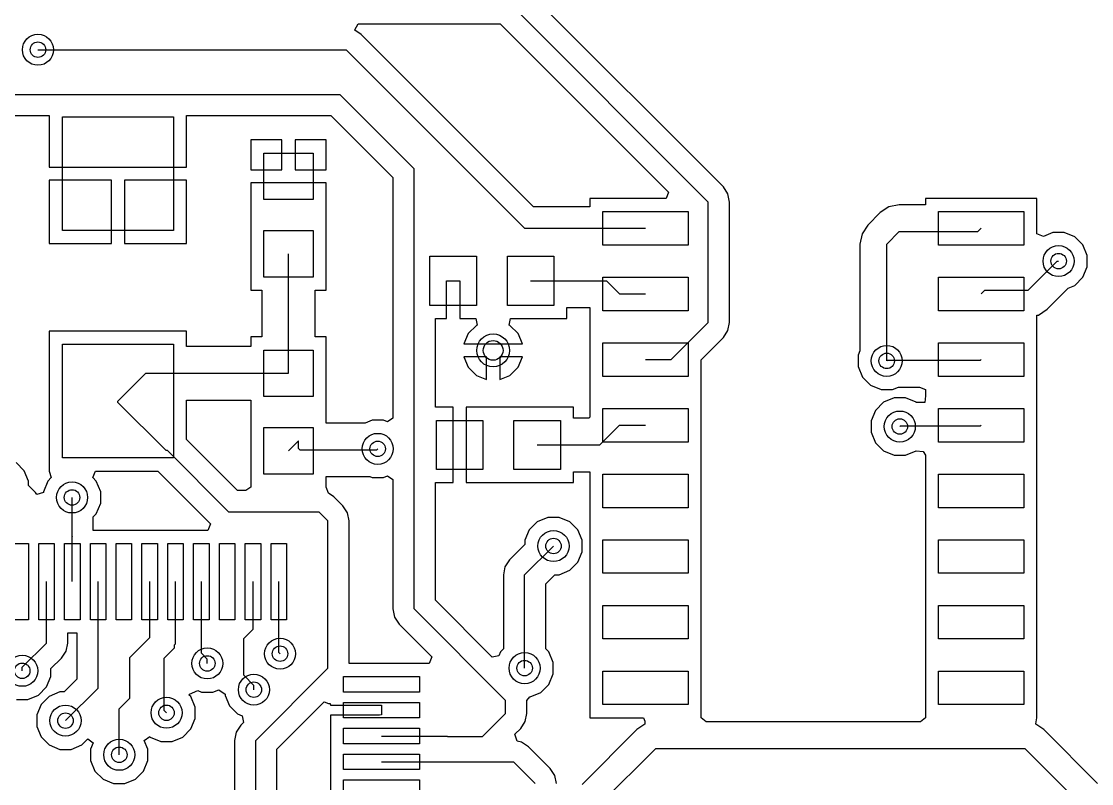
# Model space of a CAD drawing. Header units: inches. Extents: x 58 to 161, y 42 to 107.
# Drawn here: x 111.29 to 132.01, y 80.7 to 95.44 of the extents above; entities that cross this region are included whole.
import ezdxf

# ---------------------------------------------------------------- set-up
doc = ezdxf.new("R2010")
doc.units = ezdxf.units.IN
doc.layers.add('Top Layer', color=1, linetype='Continuous')
doc.layers.add('Via Holes', color=16, linetype='Continuous')

# ---------------------------------------------------------------- blocks, each defined once
blk = doc.blocks.new('RESC1608X55N_5')
at = {"layer": 'Top Layer'}
for p, q in [((-1.2, -0.475), (-1.2, 0.475)), ((-1.2, 0.475), (-0.3, 0.475)), ((-0.3, 0.475), (-0.3, -0.475)), ((0.3, -0.475), (0.3, 0.475)), ((0.3, 0.475), (1.2, 0.475)), ((1.2, 0.475), (1.2, -0.475)), ((-0.3, -0.475), (-1.2, -0.475)), ((1.2, -0.475), (0.3, -0.475))]:
    blk.add_line(p, q, dxfattribs=at)
blk = doc.blocks.new('RESC1608X55N_7')
at = {"layer": 'Top Layer'}
for p, q in [((-1.2, -0.475), (-1.2, 0.475)), ((-1.2, 0.475), (-0.3, 0.475)), ((-0.3, 0.475), (-0.3, -0.475)), ((0.3, -0.475), (0.3, 0.475)), ((0.3, 0.475), (1.2, 0.475)), ((1.2, 0.475), (1.2, -0.475)), ((-0.3, -0.475), (-1.2, -0.475)), ((1.2, -0.475), (0.3, -0.475))]:
    blk.add_line(p, q, dxfattribs=at)
blk = doc.blocks.new('RESC1608X55N_15')
at = {"layer": 'Top Layer'}
for p, q in [((-1.2, -0.475), (-1.2, 0.475)), ((-1.2, 0.475), (-0.3, 0.475)), ((-0.3, 0.475), (-0.3, -0.475)), ((0.3, -0.475), (0.3, 0.475)), ((0.3, 0.475), (1.2, 0.475)), ((1.2, 0.475), (1.2, -0.475)), ((-0.3, -0.475), (-1.2, -0.475)), ((1.2, -0.475), (0.3, -0.475))]:
    blk.add_line(p, q, dxfattribs=at)
blk = doc.blocks.new('RESC1608X55N_17')
at = {"layer": 'Top Layer'}
for p, q in [((-1.2, -0.475), (-1.2, 0.475)), ((-1.2, 0.475), (-0.3, 0.475)), ((-0.3, 0.475), (-0.3, -0.475)), ((0.3, -0.475), (0.3, 0.475)), ((0.3, 0.475), (1.2, 0.475)), ((1.2, 0.475), (1.2, -0.475)), ((-0.3, -0.475), (-1.2, -0.475)), ((1.2, -0.475), (0.3, -0.475))]:
    blk.add_line(p, q, dxfattribs=at)
blk = doc.blocks.new('DIOM5436X244N_51')
at = {"layer": 'Top Layer'}
for p, q in [((-3.3, 1.075), (-1.1, 1.075)), ((-3.3, -1.075), (-3.3, 1.075)), ((-1.1, 1.075), (-1.1, -1.075)), ((1.1, 1.075), (3.3, 1.075)), ((1.1, -1.075), (1.1, 1.075)), ((3.3, 1.075), (3.3, -1.075)), ((-1.1, -1.075), (-3.3, -1.075)), ((3.3, -1.075), (1.1, -1.075))]:
    blk.add_line(p, q, dxfattribs=at)
blk = doc.blocks.new('SOIC127P700X220_16N_96')
at = {"layer": 'Top Layer'}
for p, q in [((-4.075, 4.77), (-2.425, 4.77)), ((-4.075, 4.12), (-4.075, 4.77)), ((-2.425, 4.77), (-2.425, 4.12)), ((2.425, 4.77), (4.075, 4.77)), ((2.425, 4.12), (2.425, 4.77)), ((4.075, 4.77), (4.075, 4.12)), ((-2.425, 4.12), (-4.075, 4.12)), ((4.075, 4.12), (2.425, 4.12)), ((-4.075, 3.5), (-2.425, 3.5)), ((-4.075, 2.85), (-4.075, 3.5)), ((-2.425, 3.5), (-2.425, 2.85)), ((2.425, 3.5), (4.075, 3.5)), ((2.425, 2.85), (2.425, 3.5)), ((4.075, 3.5), (4.075, 2.85)), ((-2.425, 2.85), (-4.075, 2.85)), ((4.075, 2.85), (2.425, 2.85)), ((-4.075, 2.23), (-2.425, 2.23)), ((-4.075, 1.58), (-4.075, 2.23)), ((-2.425, 2.23), (-2.425, 1.58)), ((2.425, 2.23), (4.075, 2.23)), ((2.425, 1.58), (2.425, 2.23)), ((4.075, 2.23), (4.075, 1.58)), ((-2.425, 1.58), (-4.075, 1.58)), ((4.075, 1.58), (2.425, 1.58)), ((-4.075, 0.96), (-2.425, 0.96)), ((-4.075, 0.31), (-4.075, 0.96)), ((-2.425, 0.96), (-2.425, 0.31)), ((2.425, 0.96), (4.075, 0.96)), ((2.425, 0.31), (2.425, 0.96)), ((4.075, 0.96), (4.075, 0.31)), ((-2.425, 0.31), (-4.075, 0.31)), ((4.075, 0.31), (2.425, 0.31)), ((-4.075, -0.31), (-2.425, -0.31)), ((-4.075, -0.96), (-4.075, -0.31)), ((-2.425, -0.31), (-2.425, -0.96)), ((2.425, -0.31), (4.075, -0.31)), ((2.425, -0.96), (2.425, -0.31)), ((4.075, -0.31), (4.075, -0.96)), ((-2.425, -0.96), (-4.075, -0.96)), ((4.075, -0.96), (2.425, -0.96)), ((-4.075, -1.58), (-2.425, -1.58)), ((-4.075, -2.23), (-4.075, -1.58)), ((-2.425, -1.58), (-2.425, -2.23)), ((2.425, -1.58), (4.075, -1.58)), ((2.425, -2.23), (2.425, -1.58)), ((4.075, -1.58), (4.075, -2.23)), ((-2.425, -2.23), (-4.075, -2.23)), ((4.075, -2.23), (2.425, -2.23)), ((-4.075, -2.85), (-2.425, -2.85)), ((-4.075, -3.5), (-4.075, -2.85)), ((-2.425, -2.85), (-2.425, -3.5)), ((2.425, -2.85), (4.075, -2.85)), ((2.425, -3.5), (2.425, -2.85)), ((4.075, -2.85), (4.075, -3.5)), ((-2.425, -3.5), (-4.075, -3.5)), ((4.075, -3.5), (2.425, -3.5)), ((-4.075, -4.12), (-2.425, -4.12)), ((-4.075, -4.77), (-4.075, -4.12)), ((-2.425, -4.12), (-2.425, -4.77)), ((2.425, -4.12), (4.075, -4.12)), ((2.425, -4.77), (2.425, -4.12)), ((4.075, -4.12), (4.075, -4.77)), ((-2.425, -4.77), (-4.075, -4.77)), ((4.075, -4.77), (2.425, -4.77))]:
    blk.add_line(p, q, dxfattribs=at)
blk = doc.blocks.new('QFP50P1200X1200X160_64N_105')
at = {"layer": 'Top Layer'}
for p, q in [((-3.9, 5), (-3.9, 6.476)), ((-3.9, 6.476), (-3.6, 6.476)), ((-3.6, 6.476), (-3.6, 5)), ((-3.4, 5), (-3.4, 6.476)), ((-3.4, 6.476), (-3.1, 6.476)), ((-3.1, 6.476), (-3.1, 5)), ((-2.9, 5), (-2.9, 6.476)), ((-2.9, 6.476), (-2.6, 6.476)), ((-2.6, 6.476), (-2.6, 5)), ((-2.4, 5), (-2.4, 6.476)), ((-2.4, 6.476), (-2.1, 6.476)), ((-2.1, 6.476), (-2.1, 5)), ((-1.9, 5), (-1.9, 6.476)), ((-1.9, 6.476), (-1.6, 6.476)), ((-1.6, 6.476), (-1.6, 5)), ((-1.4, 5), (-1.4, 6.476)), ((-1.4, 6.476), (-1.1, 6.476)), ((-1.1, 6.476), (-1.1, 5)), ((-0.9, 5), (-0.9, 6.476)), ((-0.9, 6.476), (-0.6, 6.476)), ((-0.6, 6.476), (-0.6, 5)), ((-0.4, 5), (-0.4, 6.476)), ((-0.4, 6.476), (-0.1, 6.476)), ((-0.1, 6.476), (-0.1, 5)), ((0.1, 5), (0.1, 6.476)), ((0.1, 6.476), (0.4, 6.476)), ((0.4, 6.476), (0.4, 5)), ((0.6, 5), (0.6, 6.476)), ((0.6, 6.476), (0.9, 6.476)), ((0.9, 6.476), (0.9, 5)), ((1.1, 5), (1.1, 6.476)), ((1.1, 6.476), (1.4, 6.476)), ((1.4, 6.476), (1.4, 5)), ((1.6, 5), (1.6, 6.476)), ((1.6, 6.476), (1.9, 6.476)), ((1.9, 6.476), (1.9, 5)), ((2.1, 5), (2.1, 6.476)), ((2.1, 6.476), (2.4, 6.476)), ((2.4, 6.476), (2.4, 5)), ((2.6, 5), (2.6, 6.476)), ((2.6, 6.476), (2.9, 6.476)), ((2.9, 6.476), (2.9, 5)), ((3.1, 5), (3.1, 6.476)), ((3.1, 6.476), (3.4, 6.476)), ((3.4, 6.476), (3.4, 5)), ((3.6, 5), (3.6, 6.476)), ((3.6, 6.476), (3.9, 6.476)), ((3.9, 6.476), (3.9, 5)), ((-3.6, 5), (-3.9, 5)), ((-3.1, 5), (-3.4, 5)), ((-2.6, 5), (-2.9, 5)), ((-2.1, 5), (-2.4, 5)), ((-1.6, 5), (-1.9, 5)), ((-1.1, 5), (-1.4, 5)), ((-0.6, 5), (-0.9, 5)), ((-0.1, 5), (-0.4, 5)), ((0.4, 5), (0.1, 5)), ((0.9, 5), (0.6, 5)), ((1.4, 5), (1.1, 5)), ((1.9, 5), (1.6, 5)), ((2.4, 5), (2.1, 5)), ((2.9, 5), (2.6, 5)), ((3.4, 5), (3.1, 5)), ((3.9, 5), (3.6, 5)), ((-6.476, 3.9), (-5, 3.9)), ((-6.476, 3.6), (-6.476, 3.9)), ((-5, 3.9), (-5, 3.6)), ((5, 3.9), (6.476, 3.9)), ((5, 3.6), (5, 3.9)), ((6.476, 3.9), (6.476, 3.6)), ((-5, 3.6), (-6.476, 3.6)), ((6.476, 3.6), (5, 3.6)), ((-6.476, 3.4), (-5, 3.4)), ((-6.476, 3.1), (-6.476, 3.4)), ((-5, 3.4), (-5, 3.1)), ((5, 3.4), (6.476, 3.4)), ((5, 3.1), (5, 3.4)), ((6.476, 3.4), (6.476, 3.1)), ((-5, 3.1), (-6.476, 3.1)), ((6.476, 3.1), (5, 3.1)), ((-6.476, 2.9), (-5, 2.9)), ((-6.476, 2.6), (-6.476, 2.9)), ((-5, 2.9), (-5, 2.6)), ((5, 2.9), (6.476, 2.9)), ((5, 2.6), (5, 2.9)), ((6.476, 2.9), (6.476, 2.6)), ((-5, 2.6), (-6.476, 2.6)), ((6.476, 2.6), (5, 2.6)), ((-6.476, 2.4), (-5, 2.4)), ((-6.476, 2.1), (-6.476, 2.4)), ((-5, 2.4), (-5, 2.1)), ((5, 2.4), (6.476, 2.4)), ((5, 2.1), (5, 2.4)), ((6.476, 2.4), (6.476, 2.1)), ((-5, 2.1), (-6.476, 2.1)), ((6.476, 2.1), (5, 2.1)), ((-6.476, 1.9), (-5, 1.9)), ((-6.476, 1.6), (-6.476, 1.9)), ((-5, 1.9), (-5, 1.6)), ((5, 1.9), (6.476, 1.9)), ((5, 1.6), (5, 1.9)), ((6.476, 1.9), (6.476, 1.6)), ((-5, 1.6), (-6.476, 1.6)), ((6.476, 1.6), (5, 1.6)), ((-6.476, 1.4), (-5, 1.4)), ((-6.476, 1.1), (-6.476, 1.4)), ((-5, 1.4), (-5, 1.1)), ((5, 1.4), (6.476, 1.4)), ((5, 1.1), (5, 1.4)), ((6.476, 1.4), (6.476, 1.1)), ((-5, 1.1), (-6.476, 1.1)), ((6.476, 1.1), (5, 1.1)), ((-6.476, 0.9), (-5, 0.9)), ((-6.476, 0.6), (-6.476, 0.9)), ((-5, 0.9), (-5, 0.6)), ((5, 0.9), (6.476, 0.9)), ((5, 0.6), (5, 0.9)), ((6.476, 0.9), (6.476, 0.6)), ((-5, 0.6), (-6.476, 0.6)), ((6.476, 0.6), (5, 0.6)), ((-6.476, 0.4), (-5, 0.4)), ((-6.476, 0.1), (-6.476, 0.4)), ((-5, 0.4), (-5, 0.1)), ((5, 0.4), (6.476, 0.4)), ((5, 0.1), (5, 0.4)), ((6.476, 0.4), (6.476, 0.1)), ((-5, 0.1), (-6.476, 0.1)), ((6.476, 0.1), (5, 0.1)), ((-6.476, -0.1), (-5, -0.1)), ((-6.476, -0.4), (-6.476, -0.1)), ((-5, -0.1), (-5, -0.4)), ((5, -0.1), (6.476, -0.1)), ((5, -0.4), (5, -0.1)), ((6.476, -0.1), (6.476, -0.4)), ((-5, -0.4), (-6.476, -0.4)), ((6.476, -0.4), (5, -0.4)), ((-6.476, -0.6), (-5, -0.6)), ((-6.476, -0.9), (-6.476, -0.6)), ((-5, -0.6), (-5, -0.9)), ((5, -0.6), (6.476, -0.6)), ((5, -0.9), (5, -0.6)), ((6.476, -0.6), (6.476, -0.9)), ((-5, -0.9), (-6.476, -0.9)), ((6.476, -0.9), (5, -0.9)), ((-6.476, -1.1), (-5, -1.1)), ((-6.476, -1.4), (-6.476, -1.1)), ((-5, -1.1), (-5, -1.4)), ((5, -1.1), (6.476, -1.1)), ((5, -1.4), (5, -1.1)), ((6.476, -1.1), (6.476, -1.4)), ((-5, -1.4), (-6.476, -1.4)), ((6.476, -1.4), (5, -1.4)), ((-6.476, -1.6), (-5, -1.6)), ((-6.476, -1.9), (-6.476, -1.6)), ((-5, -1.6), (-5, -1.9)), ((5, -1.6), (6.476, -1.6)), ((5, -1.9), (5, -1.6)), ((6.476, -1.6), (6.476, -1.9)), ((-5, -1.9), (-6.476, -1.9)), ((6.476, -1.9), (5, -1.9)), ((-6.476, -2.1), (-5, -2.1)), ((-6.476, -2.4), (-6.476, -2.1)), ((-5, -2.1), (-5, -2.4)), ((5, -2.1), (6.476, -2.1)), ((5, -2.4), (5, -2.1)), ((6.476, -2.1), (6.476, -2.4)), ((-5, -2.4), (-6.476, -2.4)), ((6.476, -2.4), (5, -2.4)), ((-6.476, -2.6), (-5, -2.6)), ((-6.476, -2.9), (-6.476, -2.6)), ((-5, -2.6), (-5, -2.9)), ((5, -2.6), (6.476, -2.6)), ((5, -2.9), (5, -2.6)), ((6.476, -2.6), (6.476, -2.9)), ((-5, -2.9), (-6.476, -2.9)), ((6.476, -2.9), (5, -2.9)), ((-6.476, -3.1), (-5, -3.1)), ((-6.476, -3.4), (-6.476, -3.1)), ((-5, -3.1), (-5, -3.4)), ((5, -3.1), (6.476, -3.1)), ((5, -3.4), (5, -3.1)), ((6.476, -3.1), (6.476, -3.4)), ((-5, -3.4), (-6.476, -3.4)), ((6.476, -3.4), (5, -3.4)), ((-6.476, -3.6), (-5, -3.6)), ((-6.476, -3.9), (-6.476, -3.6)), ((-5, -3.6), (-5, -3.9)), ((5, -3.6), (6.476, -3.6)), ((5, -3.9), (5, -3.6)), ((6.476, -3.6), (6.476, -3.9)), ((-5, -3.9), (-6.476, -3.9)), ((6.476, -3.9), (5, -3.9)), ((-3.9, -6.476), (-3.9, -5)), ((-3.9, -5), (-3.6, -5)), ((-3.6, -5), (-3.6, -6.476)), ((-3.4, -6.476), (-3.4, -5)), ((-3.4, -5), (-3.1, -5)), ((-3.1, -5), (-3.1, -6.476)), ((-2.9, -6.476), (-2.9, -5)), ((-2.9, -5), (-2.6, -5)), ((-2.6, -5), (-2.6, -6.476)), ((-2.4, -6.476), (-2.4, -5)), ((-2.4, -5), (-2.1, -5)), ((-2.1, -5), (-2.1, -6.476)), ((-1.9, -6.476), (-1.9, -5)), ((-1.9, -5), (-1.6, -5)), ((-1.6, -5), (-1.6, -6.476)), ((-1.4, -6.476), (-1.4, -5)), ((-1.4, -5), (-1.1, -5)), ((-1.1, -5), (-1.1, -6.476)), ((-0.9, -6.476), (-0.9, -5)), ((-0.9, -5), (-0.6, -5)), ((-0.6, -5), (-0.6, -6.476)), ((-0.4, -6.476), (-0.4, -5)), ((-0.4, -5), (-0.1, -5)), ((-0.1, -5), (-0.1, -6.476)), ((0.1, -6.476), (0.1, -5)), ((0.1, -5), (0.4, -5)), ((0.4, -5), (0.4, -6.476)), ((0.6, -6.476), (0.6, -5)), ((0.6, -5), (0.9, -5)), ((0.9, -5), (0.9, -6.476)), ((1.1, -6.476), (1.1, -5)), ((1.1, -5), (1.4, -5)), ((1.4, -5), (1.4, -6.476)), ((1.6, -6.476), (1.6, -5)), ((1.6, -5), (1.9, -5)), ((1.9, -5), (1.9, -6.476)), ((2.1, -6.476), (2.1, -5)), ((2.1, -5), (2.4, -5)), ((2.4, -5), (2.4, -6.476)), ((2.6, -6.476), (2.6, -5)), ((2.6, -5), (2.9, -5)), ((2.9, -5), (2.9, -6.476)), ((3.1, -6.476), (3.1, -5)), ((3.1, -5), (3.4, -5)), ((3.4, -5), (3.4, -6.476)), ((3.6, -6.476), (3.6, -5)), ((3.6, -5), (3.9, -5)), ((3.9, -5), (3.9, -6.476)), ((-3.6, -6.476), (-3.9, -6.476)), ((-3.1, -6.476), (-3.4, -6.476)), ((-2.6, -6.476), (-2.9, -6.476)), ((-2.1, -6.476), (-2.4, -6.476)), ((-1.6, -6.476), (-1.9, -6.476)), ((-1.1, -6.476), (-1.4, -6.476)), ((-0.6, -6.476), (-0.9, -6.476)), ((-0.1, -6.476), (-0.4, -6.476)), ((0.4, -6.476), (0.1, -6.476)), ((0.9, -6.476), (0.6, -6.476)), ((1.4, -6.476), (1.1, -6.476)), ((1.9, -6.476), (1.6, -6.476)), ((2.4, -6.476), (2.1, -6.476)), ((2.9, -6.476), (2.6, -6.476)), ((3.4, -6.476), (3.1, -6.476)), ((3.9, -6.476), (3.6, -6.476))]:
    blk.add_line(p, q, dxfattribs=at)

msp = doc.modelspace()

# ---------------------------------------------------------------- linework, layer by layer
at = {"layer": 'Top Layer'}
for p, q in [((124.878, 92.239), (121.017, 96.1)), ((120.726, 95.809), (124.587, 91.948)), ((117.74, 95.279), (117.805, 95.397)), ((117.805, 95.397), (120.556, 95.397)), ((120.556, 95.397), (123.816, 92.136)), ((117.742, 95.27), (117.74, 95.279)), ((117.868, 95.186), (117.742, 95.27)), ((121.202, 91.852), (117.868, 95.186)), ((111.608, 94.894), (117.577, 94.894)), ((117.577, 94.894), (121.031, 91.44)), ((110.655, 94.031), (117.45, 94.031)), ((117.45, 94.031), (118.89, 92.59)), ((110.826, 93.619), (111.828, 93.619)), ((111.828, 93.619), (111.828, 92.624)), ((114.486, 92.624), (114.486, 93.619)), ((114.486, 93.619), (117.279, 93.619)), ((117.279, 93.619), (118.478, 92.42)), ((116.332, 93.148), (115.73, 93.148)), ((115.73, 93.148), (115.73, 92.571)), ((116.332, 92.571), (116.332, 93.148)), ((117.188, 93.148), (116.586, 93.148)), ((116.586, 93.148), (116.586, 92.571)), ((117.188, 92.571), (117.188, 93.148)), ((111.828, 92.624), (113.157, 92.624)), ((113.157, 92.624), (114.486, 92.624)), ((115.73, 92.571), (116.332, 92.571)), ((116.586, 92.571), (117.188, 92.571)), ((118.478, 92.42), (118.478, 87.766)), ((118.89, 84.075), (118.89, 92.59)), ((113.03, 92.37), (111.828, 92.37)), ((111.828, 92.37), (111.828, 91.143)), ((113.03, 91.143), (113.03, 92.37)), ((114.486, 92.37), (113.284, 92.37)), ((113.284, 92.37), (113.284, 91.143)), ((114.486, 91.143), (114.486, 92.37)), ((117.188, 92.317), (115.73, 92.317)), ((115.73, 92.317), (115.73, 91.775)), ((117.188, 91.775), (117.188, 92.317)), ((124.968, 92.106), (124.878, 92.239)), ((123.768, 92.019), (122.29, 92.019)), ((122.29, 92.019), (122.29, 91.852)), ((123.816, 92.136), (123.768, 92.019)), ((124.999, 91.948), (124.968, 92.106)), ((130.948, 92.019), (128.79, 92.019)), ((128.79, 92.019), (128.79, 91.894)), ((130.948, 91.334), (130.948, 92.019)), ((122.29, 91.852), (121.202, 91.852)), ((124.587, 89.618), (124.587, 91.948)), ((124.999, 89.618), (124.999, 91.948)), ((128.084, 91.854), (127.916, 91.742)), ((128.282, 91.894), (128.084, 91.854)), ((128.79, 91.894), (128.282, 91.894)), ((115.73, 91.775), (115.73, 91.74)), ((115.73, 91.74), (115.73, 91.648)), ((115.73, 91.648), (115.73, 91.613)), ((115.73, 91.613), (115.73, 90.24)), ((117.188, 91.74), (117.188, 91.775)), ((117.188, 91.648), (117.188, 91.74)), ((117.188, 91.613), (117.188, 91.648)), ((117.188, 90.24), (117.188, 91.613)), ((127.916, 91.742), (127.675, 91.501)), ((121.031, 91.44), (123.369, 91.44)), ((127.675, 91.501), (127.563, 91.333)), ((129.805, 91.376), (129.869, 91.44)), ((127.563, 91.333), (127.523, 91.135)), ((128.041, 91.135), (128.282, 91.376)), ((128.282, 91.376), (129.805, 91.376)), ((131.075, 91.283), (130.948, 91.334)), ((131.259, 91.359), (131.075, 91.283)), ((131.479, 91.359), (131.259, 91.359)), ((131.683, 91.275), (131.479, 91.359)), ((131.838, 91.119), (131.683, 91.275)), ((111.828, 91.143), (113.03, 91.143)), ((113.284, 91.143), (114.486, 91.143)), ((127.523, 91.135), (127.523, 89.072)), ((128.041, 88.875), (128.041, 91.135)), ((131.923, 90.915), (131.838, 91.119)), ((116.459, 88.634), (116.459, 90.944)), ((130.78, 90.241), (131.344, 90.805)), ((131.344, 90.805), (131.369, 90.805)), ((131.923, 90.695), (131.923, 90.915)), ((131.838, 90.491), (131.923, 90.695)), ((119.519, 89.695), (119.519, 90.424)), ((119.519, 90.424), (119.773, 90.424)), ((119.773, 90.424), (119.773, 89.695)), ((121.146, 90.424), (122.615, 90.424)), ((122.615, 90.424), (122.869, 90.17)), ((131.683, 90.335), (131.838, 90.491)), ((115.73, 90.24), (115.941, 90.24)), ((115.941, 90.24), (115.941, 89.338)), ((116.977, 89.338), (116.977, 90.24)), ((116.977, 90.24), (117.188, 90.24)), ((122.869, 90.17), (123.369, 90.17)), ((129.869, 90.17), (129.94, 90.241)), ((129.94, 90.241), (130.78, 90.241)), ((131.146, 89.875), (131.553, 90.282)), ((131.553, 90.282), (131.683, 90.335)), ((121.85, 89.695), (121.85, 89.906)), ((121.85, 89.906), (122.29, 89.906)), ((122.29, 89.906), (122.29, 89.591)), ((130.948, 89.756), (130.978, 89.762)), ((130.948, 89.591), (130.948, 89.756)), ((130.978, 89.762), (131.146, 89.875)), ((119.302, 87.978), (119.302, 89.695)), ((119.302, 89.695), (119.519, 89.695)), ((119.773, 89.695), (120.086, 89.695)), ((120.098, 89.562), (119.937, 89.402)), ((120.086, 89.695), (120.111, 89.568)), ((120.111, 89.568), (120.098, 89.562)), ((120.731, 89.568), (120.757, 89.695)), ((120.745, 89.562), (120.731, 89.568)), ((120.906, 89.402), (120.745, 89.562)), ((120.757, 89.695), (121.85, 89.695)), ((122.29, 89.591), (122.29, 89.591)), ((122.29, 89.591), (122.29, 89.479)), ((123.869, 88.9), (124.587, 89.618)), ((124.968, 89.46), (124.999, 89.618)), ((130.948, 89.479), (130.948, 89.591)), ((130.948, 89.591), (130.948, 89.591)), ((114.486, 89.451), (111.828, 89.451)), ((111.828, 89.451), (111.828, 86.743)), ((114.486, 89.152), (114.486, 89.451)), ((115.941, 89.338), (115.73, 89.338)), ((115.73, 89.338), (115.73, 89.152)), ((117.188, 89.338), (116.977, 89.338)), ((117.188, 87.93), (117.188, 89.338)), ((119.937, 89.402), (119.855, 89.205)), ((120.987, 89.205), (120.906, 89.402)), ((122.29, 89.479), (122.29, 89.479)), ((122.29, 89.479), (122.29, 88.336)), ((124.448, 88.896), (124.878, 89.327)), ((124.878, 89.327), (124.968, 89.46)), ((130.948, 88.336), (130.948, 89.479)), ((130.948, 89.479), (130.948, 89.479)), ((115.73, 89.152), (114.486, 89.152)), ((119.855, 89.205), (120.987, 89.205)), ((120.294, 88.951), (119.855, 88.951)), ((119.855, 88.951), (119.937, 88.754)), ((120.294, 88.512), (120.294, 88.951)), ((120.987, 88.951), (120.548, 88.951)), ((120.548, 88.951), (120.548, 88.512)), ((120.906, 88.754), (120.987, 88.951)), ((123.369, 88.9), (123.869, 88.9)), ((124.448, 88.336), (124.448, 88.896)), ((127.523, 89.072), (127.487, 88.985)), ((127.487, 88.985), (127.487, 88.764)), ((129.856, 88.887), (129.869, 88.9)), ((119.937, 88.754), (120.098, 88.593)), ((120.745, 88.593), (120.906, 88.754)), ((127.487, 88.764), (127.572, 88.561)), ((128.041, 88.875), (128.054, 88.887)), ((128.054, 88.887), (129.856, 88.887)), ((113.157, 88.097), (113.694, 88.634)), ((113.694, 88.634), (116.459, 88.634)), ((120.098, 88.593), (120.294, 88.512)), ((120.548, 88.512), (120.745, 88.593)), ((127.572, 88.561), (127.728, 88.405)), ((122.29, 88.336), (122.29, 88.321)), ((122.29, 88.321), (122.29, 88.209)), ((124.448, 88.321), (124.448, 88.336)), ((124.448, 88.209), (124.448, 88.321)), ((127.728, 88.405), (127.931, 88.321)), ((127.931, 88.321), (128.152, 88.321)), ((128.152, 88.321), (128.269, 88.369)), ((128.269, 88.369), (128.677, 88.369)), ((128.677, 88.369), (128.79, 88.321)), ((128.79, 88.321), (128.79, 88.209)), ((130.948, 88.321), (130.948, 88.336)), ((130.948, 88.209), (130.948, 88.321)), ((113.157, 88.072), (113.157, 88.097)), ((113.157, 88.072), (114.082, 87.147)), ((114.486, 87.351), (114.486, 88.116)), ((114.486, 88.116), (115.73, 88.116)), ((115.73, 88.116), (115.73, 87.93)), ((122.29, 88.209), (122.29, 88.194)), ((122.29, 88.194), (122.29, 87.783)), ((124.448, 88.194), (124.448, 88.209)), ((124.448, 87.051), (124.448, 88.194)), ((127.982, 88.074), (127.826, 87.918)), ((128.185, 88.159), (127.982, 88.074)), ((128.406, 88.159), (128.185, 88.159)), ((128.609, 88.074), (128.406, 88.159)), ((128.613, 88.071), (128.609, 88.074)), ((128.782, 88.071), (128.613, 88.071)), ((128.79, 88.198), (128.782, 88.071)), ((128.79, 88.209), (128.79, 88.198)), ((130.948, 88.194), (130.948, 88.209)), ((130.948, 87.066), (130.948, 88.194)), ((115.73, 87.93), (115.73, 87.93)), ((115.73, 87.93), (115.73, 87.838)), ((117.188, 87.838), (117.188, 87.93)), ((117.188, 87.93), (117.188, 87.93)), ((119.646, 87.978), (119.302, 87.978)), ((119.646, 87.249), (119.646, 87.978)), ((120.442, 87.978), (119.9, 87.978)), ((119.9, 87.978), (119.9, 87.249)), ((120.477, 87.978), (120.442, 87.978)), ((120.569, 87.978), (120.477, 87.978)), ((120.604, 87.978), (120.569, 87.978)), ((121.977, 87.978), (120.604, 87.978)), ((121.977, 87.767), (121.977, 87.978)), ((127.826, 87.918), (127.741, 87.715)), ((115.73, 87.838), (115.73, 87.838)), ((115.73, 87.838), (115.73, 87.803)), ((115.73, 87.803), (115.73, 86.43)), ((117.188, 87.803), (117.188, 87.838)), ((117.188, 87.838), (117.188, 87.838)), ((117.188, 87.673), (117.188, 87.803)), ((117.946, 87.673), (117.188, 87.673)), ((118.076, 87.727), (117.946, 87.673)), ((118.296, 87.727), (118.076, 87.727)), ((118.373, 87.695), (118.296, 87.727)), ((118.478, 87.766), (118.373, 87.695)), ((122.273, 87.767), (121.977, 87.767)), ((122.29, 87.783), (122.273, 87.767)), ((127.741, 87.715), (127.741, 87.494)), ((122.488, 87.249), (122.869, 87.63)), ((122.869, 87.63), (123.369, 87.63)), ((127.741, 87.494), (127.826, 87.291)), ((128.295, 87.605), (128.308, 87.617)), ((128.308, 87.617), (129.856, 87.617)), ((129.856, 87.617), (129.869, 87.63)), ((115.471, 86.366), (114.486, 87.351)), ((116.459, 87.134), (116.655, 87.33)), ((116.655, 87.18), (116.655, 87.33)), ((119.646, 86.52), (119.646, 87.249)), ((119.9, 87.249), (119.9, 86.52)), ((121.273, 87.249), (122.488, 87.249)), ((127.826, 87.291), (127.982, 87.135)), ((114.082, 87.147), (114.107, 87.147)), ((114.107, 87.147), (115.3, 85.954)), ((116.655, 87.18), (116.68, 87.155)), ((116.68, 87.155), (118.169, 87.155)), ((118.169, 87.155), (118.186, 87.173)), ((124.448, 86.939), (124.448, 87.051)), ((124.448, 87.051), (124.448, 87.051)), ((127.982, 87.135), (128.185, 87.051)), ((128.185, 87.051), (128.406, 87.051)), ((128.406, 87.051), (128.609, 87.135)), ((128.609, 87.135), (128.747, 87.12)), ((128.747, 87.12), (128.79, 87.051)), ((128.79, 87.051), (128.79, 86.939)), ((130.948, 87.051), (130.948, 87.066)), ((130.948, 86.939), (130.948, 87.051)), ((111.341, 86.75), (111.185, 86.907)), ((124.448, 85.796), (124.448, 86.939)), ((124.448, 86.939), (124.448, 86.939)), ((128.79, 86.939), (128.79, 86.924)), ((128.79, 86.924), (128.79, 85.796)), ((130.948, 86.924), (130.948, 86.939)), ((130.948, 85.796), (130.948, 86.924)), ((111.426, 86.547), (111.341, 86.75)), ((111.866, 86.616), (111.798, 86.547)), ((111.828, 86.743), (111.828, 86.743)), ((111.828, 86.743), (111.866, 86.616)), ((112.67, 86.616), (112.722, 86.743)), ((112.738, 86.547), (112.67, 86.616)), ((112.722, 86.743), (113.928, 86.743)), ((113.928, 86.743), (114.948, 85.723)), ((117.188, 86.43), (117.188, 86.637)), ((117.188, 86.637), (118.031, 86.637)), ((118.031, 86.637), (118.076, 86.619)), ((118.076, 86.619), (118.296, 86.619)), ((118.296, 86.619), (118.373, 86.65)), ((118.373, 86.65), (118.478, 86.58)), ((121.977, 86.52), (121.977, 86.731)), ((121.977, 86.731), (122.29, 86.731)), ((122.29, 86.731), (122.29, 85.796)), ((111.426, 86.464), (111.426, 86.547)), ((111.563, 86.326), (111.426, 86.464)), ((111.798, 86.547), (111.713, 86.343)), ((112.823, 86.343), (112.738, 86.547)), ((115.73, 86.43), (115.63, 86.366)), ((117.231, 86.316), (117.188, 86.43)), ((117.188, 86.43), (117.188, 86.43)), ((117.188, 86.43), (117.188, 86.43)), ((118.478, 86.58), (118.478, 84.075)), ((119.302, 84.246), (119.302, 86.52)), ((119.302, 86.52), (119.646, 86.52)), ((119.9, 86.52), (120.442, 86.52)), ((120.442, 86.52), (120.477, 86.52)), ((120.477, 86.52), (120.569, 86.52)), ((120.569, 86.52), (120.604, 86.52)), ((120.604, 86.52), (121.977, 86.52)), ((111.586, 86.292), (111.563, 86.326)), ((111.713, 86.331), (111.586, 86.292)), ((111.713, 86.343), (111.713, 86.331)), ((112.268, 85.482), (112.268, 86.233)), ((112.823, 86.123), (112.823, 86.343)), ((115.63, 86.366), (115.471, 86.366)), ((117.337, 86.245), (117.231, 86.316)), ((117.512, 86.069), (117.337, 86.245)), ((112.738, 85.919), (112.823, 86.123)), ((117.602, 85.935), (117.512, 86.069)), ((112.68, 85.86), (112.738, 85.919)), ((112.68, 85.596), (112.68, 85.86)), ((115.3, 85.954), (117.045, 85.954)), ((117.045, 85.954), (117.221, 85.778)), ((117.633, 85.778), (117.602, 85.935)), ((121.479, 85.848), (121.276, 85.764)), ((121.7, 85.848), (121.479, 85.848)), ((121.904, 85.764), (121.7, 85.848)), ((122.29, 85.796), (122.29, 85.781)), ((124.448, 85.781), (124.448, 85.796)), ((128.79, 85.796), (128.79, 85.781)), ((130.948, 85.781), (130.948, 85.796)), ((114.895, 85.596), (112.68, 85.596)), ((114.948, 85.723), (114.895, 85.596)), ((117.221, 82.931), (117.221, 85.778)), ((117.633, 83.021), (117.633, 85.778)), ((121.119, 85.607), (121.035, 85.404)), ((121.276, 85.764), (121.119, 85.607)), ((122.06, 85.607), (121.904, 85.764)), ((122.145, 85.404), (122.06, 85.607)), ((122.29, 85.781), (122.29, 85.669)), ((122.29, 85.669), (122.29, 85.654)), ((122.29, 85.654), (122.29, 84.526)), ((124.448, 85.669), (124.448, 85.781)), ((124.448, 85.654), (124.448, 85.669)), ((124.448, 84.526), (124.448, 85.654)), ((128.79, 85.781), (128.79, 85.669)), ((128.79, 85.669), (128.79, 85.654)), ((128.79, 85.654), (128.79, 84.526)), ((130.948, 85.669), (130.948, 85.781)), ((130.948, 85.654), (130.948, 85.669)), ((130.948, 84.526), (130.948, 85.654)), ((112.268, 85.482), (112.272, 85.478)), ((112.272, 84.605), (112.272, 85.478)), ((121.035, 85.404), (121.035, 85.321)), ((122.145, 85.183), (122.145, 85.404)), ((121.035, 85.321), (120.74, 85.026)), ((121.031, 84.734), (121.59, 85.293)), ((122.06, 84.979), (122.145, 85.183)), ((120.74, 85.026), (120.65, 84.892)), ((121.904, 84.823), (122.06, 84.979)), ((120.65, 84.892), (120.619, 84.734)), ((121.7, 84.738), (121.904, 84.823)), ((111.772, 83.417), (111.772, 84.605)), ((112.772, 82.546), (112.772, 84.605)), ((113.772, 83.521), (113.772, 84.605)), ((114.272, 83.403), (114.272, 84.605)), ((114.772, 83.218), (114.772, 84.605)), ((115.772, 83.683), (115.772, 84.605)), ((116.272, 83.233), (116.272, 84.605)), ((120.619, 84.734), (120.619, 83.304)), ((121.031, 82.931), (121.031, 84.734)), ((121.443, 84.564), (121.618, 84.738)), ((121.443, 83.304), (121.443, 84.564)), ((121.618, 84.738), (121.7, 84.738)), ((122.29, 84.526), (122.29, 84.511)), ((122.29, 84.511), (122.29, 84.399)), ((122.29, 84.399), (122.29, 84.384)), ((122.29, 84.384), (122.29, 83.256)), ((124.448, 84.511), (124.448, 84.526)), ((124.448, 84.399), (124.448, 84.511)), ((124.448, 84.384), (124.448, 84.399)), ((124.448, 83.256), (124.448, 84.384)), ((128.79, 84.526), (128.79, 84.511)), ((128.79, 84.511), (128.79, 84.399)), ((128.79, 84.399), (128.79, 84.384)), ((128.79, 84.384), (128.79, 83.256)), ((130.948, 84.511), (130.948, 84.526)), ((130.948, 84.399), (130.948, 84.511)), ((130.948, 84.384), (130.948, 84.399)), ((130.948, 83.256), (130.948, 84.384)), ((120.404, 83.144), (119.302, 84.246)), ((118.478, 84.075), (118.51, 83.917)), ((118.89, 84.075), (120.662, 82.303)), ((118.51, 83.917), (118.599, 83.784)), ((118.599, 83.784), (119.235, 83.148)), ((112.184, 83.417), (112.184, 83.614)), ((112.184, 83.614), (112.36, 83.614)), ((112.36, 83.614), (112.36, 82.717)), ((113.386, 83.134), (113.772, 83.521)), ((115.591, 83.502), (115.772, 83.683)), ((111.303, 82.948), (111.772, 83.417)), ((112.153, 83.26), (112.184, 83.417)), ((114.053, 83.126), (114.25, 83.323)), ((114.25, 83.381), (114.272, 83.403)), ((114.25, 83.323), (114.25, 83.381)), ((115.591, 82.792), (115.591, 83.502)), ((120.619, 83.304), (120.561, 83.245)), ((121.501, 83.245), (121.443, 83.304)), ((111.858, 82.921), (112.063, 83.126)), ((112.063, 83.126), (112.153, 83.26)), ((113.386, 82.347), (113.386, 83.134)), ((114.053, 82.111), (114.053, 83.126)), ((114.772, 83.218), (114.887, 83.104)), ((114.887, 83.022), (114.887, 83.104)), ((116.272, 83.233), (116.295, 83.21)), ((119.235, 83.148), (119.182, 83.021)), ((120.529, 83.168), (120.404, 83.144)), ((120.561, 83.245), (120.529, 83.168)), ((121.586, 83.041), (121.501, 83.245)), ((122.29, 83.256), (122.29, 83.241)), ((122.29, 83.241), (122.29, 83.129)), ((122.29, 83.129), (122.29, 83.114)), ((122.29, 83.114), (122.29, 81.971)), ((124.448, 83.241), (124.448, 83.256)), ((124.448, 83.129), (124.448, 83.241)), ((124.448, 83.114), (124.448, 83.129)), ((124.448, 82.021), (124.448, 83.114)), ((128.79, 83.256), (128.79, 83.241)), ((128.79, 83.241), (128.79, 83.129)), ((128.79, 83.129), (128.79, 83.114)), ((128.79, 83.114), (128.79, 82.021)), ((130.948, 83.241), (130.948, 83.256)), ((130.948, 83.129), (130.948, 83.241)), ((130.948, 83.114), (130.948, 83.129)), ((130.948, 81.971), (130.948, 83.114)), ((111.303, 82.88), (111.303, 82.948)), ((111.858, 82.77), (111.858, 82.921)), ((115.824, 81.534), (117.221, 82.931)), ((119.182, 83.021), (117.633, 83.021)), ((121.586, 82.821), (121.586, 83.041)), ((111.773, 82.566), (111.858, 82.77)), ((112.36, 82.717), (112.113, 82.47)), ((115.591, 82.792), (115.788, 82.595)), ((121.501, 82.617), (121.586, 82.821)), ((111.617, 82.41), (111.773, 82.566)), ((112.031, 82.47), (111.827, 82.385)), ((112.113, 82.47), (112.031, 82.47)), ((112.141, 81.915), (112.772, 82.546)), ((114.544, 82.427), (114.704, 82.498)), ((114.704, 82.498), (114.776, 82.468)), ((114.776, 82.468), (114.997, 82.468)), ((114.997, 82.468), (115.107, 82.514)), ((115.107, 82.514), (115.234, 82.429)), ((115.788, 82.514), (115.788, 82.595)), ((121.345, 82.461), (121.501, 82.617)), ((111.192, 82.325), (111.413, 82.325)), ((111.413, 82.325), (111.617, 82.41)), ((111.827, 82.385), (111.671, 82.229)), ((113.182, 82.144), (113.386, 82.347)), ((114.537, 82.41), (114.544, 82.427)), ((114.566, 82.381), (114.537, 82.41)), ((114.651, 82.178), (114.566, 82.381)), ((115.234, 82.429), (115.234, 82.403)), ((115.234, 82.403), (115.318, 82.2)), ((116.236, 81.363), (117.151, 82.279)), ((117.151, 82.279), (117.235, 82.244)), ((120.662, 82.054), (120.662, 82.303)), ((121.074, 82.303), (121.134, 82.376)), ((121.074, 82.054), (121.074, 82.303)), ((121.134, 82.376), (121.141, 82.376)), ((121.141, 82.376), (121.345, 82.461)), ((111.671, 82.229), (111.586, 82.025)), ((113.182, 81.255), (113.182, 82.144)), ((114.053, 82.111), (114.097, 82.067)), ((114.651, 81.957), (114.651, 82.178)), ((115.318, 82.2), (115.474, 82.044)), ((117.235, 82.244), (117.268, 82.244)), ((117.268, 82.244), (117.268, 82.23)), ((117.268, 82.23), (117.269, 82.23)), ((117.269, 82.23), (117.269, 82.213)), ((117.269, 82.213), (118.26, 82.213)), ((118.26, 82.213), (118.26, 82.029)), ((120.218, 81.61), (120.662, 82.054)), ((121.043, 81.897), (121.074, 82.054)), ((111.586, 82.025), (111.586, 81.805)), ((114.566, 81.754), (114.651, 81.957)), ((115.474, 82.044), (115.564, 82.006)), ((115.589, 81.882), (115.533, 81.825)), ((115.564, 82.006), (115.589, 81.882)), ((118.22, 82.021), (117.269, 82.021)), ((117.269, 82.021), (117.269, 81.213)), ((118.26, 82.029), (118.22, 82.021)), ((120.954, 81.763), (121.043, 81.897)), ((122.29, 81.971), (123.334, 81.971)), ((123.334, 81.971), (123.355, 81.904)), ((123.355, 81.904), (123.355, 81.844)), ((124.448, 81.971), (124.448, 82.021)), ((124.543, 81.894), (124.448, 81.971)), ((128.695, 81.894), (124.543, 81.894)), ((128.79, 81.971), (128.695, 81.894)), ((128.79, 82.021), (128.79, 81.971)), ((130.93, 81.851), (130.948, 81.971)), ((130.93, 81.844), (130.93, 81.851)), ((130.948, 81.971), (130.948, 81.971)), ((111.586, 81.805), (111.671, 81.601)), ((114.411, 81.598), (114.566, 81.754)), ((115.443, 81.692), (115.412, 81.534)), ((115.533, 81.825), (115.443, 81.692)), ((120.843, 81.652), (120.954, 81.763)), ((120.885, 81.515), (120.843, 81.652)), ((123.203, 81.742), (122.143, 80.683)), ((123.355, 81.844), (123.203, 81.742)), ((123.203, 81.742), (123.203, 81.742)), ((131.082, 81.742), (130.93, 81.844)), ((132.125, 80.699), (131.082, 81.742)), ((111.671, 81.601), (111.827, 81.445)), ((111.827, 81.445), (112.031, 81.36)), ((112.251, 81.36), (112.455, 81.445)), ((112.455, 81.445), (112.571, 81.561)), ((112.571, 81.561), (112.679, 81.489)), ((112.679, 81.489), (112.628, 81.365)), ((113.667, 81.534), (113.775, 81.606)), ((113.737, 81.365), (113.667, 81.534)), ((113.775, 81.606), (113.783, 81.598)), ((113.783, 81.598), (113.987, 81.513)), ((113.987, 81.513), (114.207, 81.513)), ((114.207, 81.513), (114.411, 81.598)), ((115.412, 81.534), (115.412, 76.505)), ((115.824, 76.505), (115.824, 81.534)), ((118.26, 81.617), (119.529, 81.617)), ((119.529, 81.617), (119.536, 81.61)), ((119.536, 81.61), (120.218, 81.61)), ((120.971, 81.498), (120.885, 81.515)), ((121.104, 81.408), (120.971, 81.498)), ((112.031, 81.36), (112.251, 81.36)), ((112.628, 81.365), (112.628, 81.144)), ((113.737, 81.144), (113.737, 81.365)), ((116.236, 78.17), (116.236, 81.363)), ((121.525, 80.987), (121.104, 81.408)), ((122.509, 80.316), (123.569, 81.376)), ((123.569, 81.376), (130.716, 81.376)), ((130.716, 81.376), (131.911, 80.182)), ((112.628, 81.144), (112.712, 80.94)), ((113.653, 80.94), (113.737, 81.144)), ((117.269, 81.213), (117.269, 80.213)), ((118.26, 81.117), (120.813, 81.117)), ((120.813, 81.117), (121.234, 80.696)), ((112.712, 80.94), (112.868, 80.784)), ((113.497, 80.784), (113.653, 80.94)), ((121.615, 80.853), (121.525, 80.987)), ((121.646, 80.696), (121.615, 80.853)), ((112.868, 80.784), (113.072, 80.7)), ((113.072, 80.7), (113.293, 80.7)), ((113.293, 80.7), (113.497, 80.784))]:
    msp.add_line(p, q, dxfattribs=at)
for centre, radius in [((111.608, 94.894), 0.301), ((131.369, 90.805), 0.3), ((120.421, 89.078), 0.318), ((128.041, 88.875), 0.3), ((128.295, 87.605), 0.3), ((118.186, 87.173), 0.3), ((112.268, 86.233), 0.301), ((121.59, 85.293), 0.301), ((116.295, 83.21), 0.3), ((114.887, 83.022), 0.3), ((111.303, 82.88), 0.301), ((121.031, 82.931), 0.301), ((115.788, 82.514), 0.3), ((114.097, 82.067), 0.3), ((112.141, 81.915), 0.301), ((113.182, 81.255), 0.301)]:
    msp.add_circle(centre, radius, dxfattribs=at)
at = {"layer": 'Via Holes'}
for centre, radius in [((111.608, 94.894), 0.15), ((131.369, 90.805), 0.15), ((120.421, 89.078), 0.191), ((128.041, 88.875), 0.15), ((128.295, 87.605), 0.15), ((118.186, 87.173), 0.15), ((112.268, 86.233), 0.15), ((121.59, 85.293), 0.15), ((116.295, 83.21), 0.15), ((114.887, 83.022), 0.15), ((111.303, 82.88), 0.15), ((121.031, 82.931), 0.15), ((115.788, 82.514), 0.15), ((112.141, 81.915), 0.15), ((114.097, 82.067), 0.15), ((113.182, 81.255), 0.15)]:
    msp.add_circle(centre, radius, dxfattribs=at)

# ---------------------------------------------------------------- block references
for name, p, rotation in [('DIOM5436X244N_51', (113.157, 90.297), 90), ('RESC1608X55N_5', (116.459, 91.694), 270), ('RESC1608X55N_7', (116.459, 87.884), 270)]:
    msp.add_blockref(name, p, dxfattribs=dict(rotation=rotation))
for name, p in [('SOIC127P700X220_16N_96', (126.619, 86.995)), ('RESC1608X55N_17', (120.396, 90.424)), ('RESC1608X55N_15', (120.523, 87.249)), ('QFP50P1200X1200X160_64N_105', (112.522, 78.867))]:
    msp.add_blockref(name, p)

doc.saveas('drawing.dxf')
